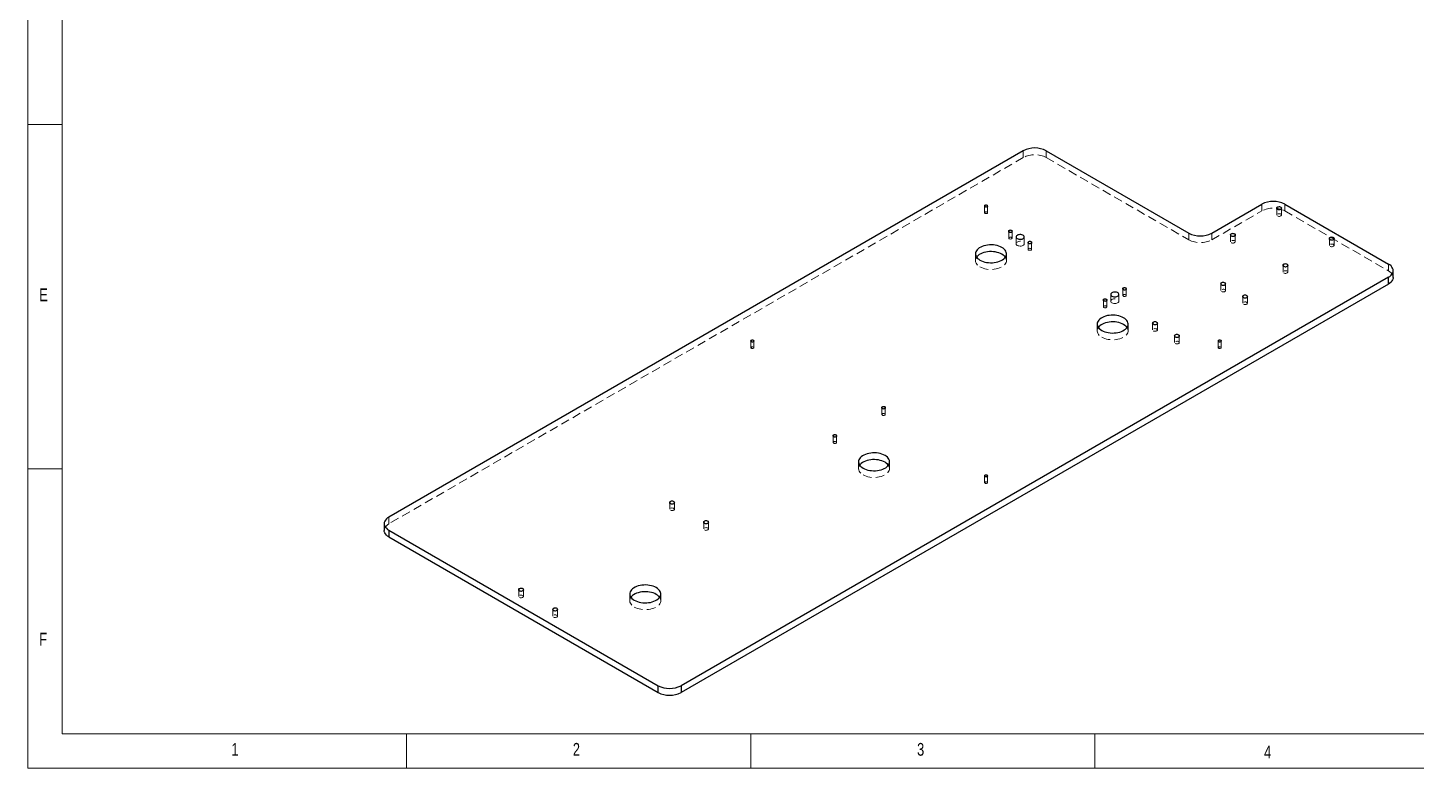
# Model space of a CAD drawing. Header units: millimetres. Extents: x 30 to 2490, y 30 to 1752.
# Drawn here: x 30 to 1240, y 30 to 675 of the extents above; entities that cross this region are included whole.
import ezdxf

# ---------------------------------------------------------------- set-up
doc = ezdxf.new("R2010")
doc.units = ezdxf.units.MM
doc.header["$LTSCALE"] = 6
doc.linetypes.add('HIDDEN', pattern=[1.905, 1.27, -0.635])
doc.styles.add('SLDTEXTSTYLE0', font='TXT', dxfattribs={"width": 0.75})

msp = doc.modelspace()

# ---------------------------------------------------------------- linework, layer by layer
at = {"color": 7, "linetype": 'Continuous', "lineweight": 18}
for p, q in [((30, 1752), (30, 30)), ((60, 1722), (60, 60)), ((30, 591), (60, 591)), ((60, 291), (30, 291)), ((60, 60), (2460, 60)), ((360, 30), (360, 60)), ((660, 60), (660, 30)), ((960, 30), (960, 60)), ((30, 30), (2490, 30))]:
    msp.add_line(p, q, dxfattribs=at)
at = {"color": 7, "linetype": 'Continuous', "lineweight": 25}
for p, q in [((897.541, 567.992), (344.7, 248.843)), ((917.456, 567.992), (1041.791, 496.215)), ((1061.706, 496.215), (1105.431, 521.457)), ((1125.346, 521.457), (1215.739, 469.273)), ((1219.864, 457.646), (1219.864, 463.525)), ((1215.739, 457.777), (599.258, 101.89)), ((1215.739, 451.898), (599.258, 96.011)), ((1215.739, 451.898), (1215.739, 457.777)), ((340.575, 243.095), (340.575, 237.216)), ((344.7, 237.347), (579.343, 101.89)), ((344.7, 237.347), (344.7, 231.468)), ((344.7, 231.468), (579.343, 96.011)), ((579.343, 96.011), (579.343, 101.89)), ((599.258, 101.89), (599.258, 96.011))]:
    msp.add_line(p, q, dxfattribs=at)
at = {"color": 7, "linetype": 'HIDDEN', "lineweight": 18}
for p, q in [((897.541, 562.113), (344.7, 242.964)), ((897.541, 567.992), (897.541, 562.113)), ((917.456, 562.113), (917.456, 567.992)), ((917.456, 562.113), (1041.791, 490.336)), ((1105.431, 521.457), (1105.431, 515.578)), ((1125.346, 515.578), (1125.346, 521.457)), ((863.812, 519.857), (863.812, 513.978)), ((866.332, 513.978), (866.332, 519.857)), ((1061.706, 490.336), (1105.431, 515.578)), ((1118.403, 517.877), (1118.403, 511.998)), ((1122.483, 511.998), (1122.483, 517.877)), ((1125.346, 515.578), (1215.739, 463.394)), ((884.786, 497.814), (884.786, 491.935)), ((887.786, 491.935), (887.786, 497.814)), ((1041.791, 496.215), (1041.791, 490.336)), ((1061.706, 490.336), (1061.706, 496.215)), ((891.171, 492.916), (891.171, 487.037)), ((898.371, 487.037), (898.371, 492.916)), ((901.756, 488.017), (901.756, 482.138)), ((904.756, 482.138), (904.756, 488.017)), ((1078.098, 494.609), (1078.098, 488.73)), ((1082.178, 488.73), (1082.178, 494.609)), ((1164.224, 491.425), (1164.224, 485.546)), ((1168.304, 485.546), (1168.304, 491.425)), ((855.815, 478.22), (855.815, 472.341)), ((882.815, 472.341), (882.815, 478.22)), ((1123.919, 468.158), (1123.919, 462.279)), ((1127.999, 462.279), (1127.999, 468.158)), ((1215.739, 469.273), (1215.739, 463.394)), ((984.275, 447.728), (984.275, 441.849)), ((987.275, 441.849), (987.275, 447.728)), ((1069.649, 452.014), (1069.649, 446.135)), ((1073.729, 446.135), (1073.729, 452.014)), ((967.305, 437.931), (967.305, 432.052)), ((970.305, 432.052), (970.305, 437.931)), ((973.69, 442.829), (973.69, 436.95)), ((980.89, 436.95), (980.89, 442.829)), ((1088.741, 440.992), (1088.741, 435.113)), ((1092.821, 435.113), (1092.821, 440.992)), ((961.881, 416.99), (961.881, 411.111)), ((988.881, 411.111), (988.881, 416.99)), ((1010.252, 417.725), (1010.252, 411.846)), ((1014.332, 411.846), (1014.332, 417.725)), ((660.166, 402.295), (660.166, 396.415)), ((662.686, 396.415), (662.686, 402.295)), ((1029.344, 406.703), (1029.344, 400.824)), ((1033.424, 400.824), (1033.424, 406.703)), ((1067.459, 402.295), (1067.459, 396.415)), ((1069.979, 396.415), (1069.979, 402.295)), ((774.265, 344.125), (774.265, 338.246)), ((777.265, 338.246), (777.265, 344.125)), ((731.838, 319.633), (731.838, 313.754)), ((734.838, 313.754), (734.838, 319.633)), ((753.992, 296.978), (753.992, 291.099)), ((780.992, 291.099), (780.992, 296.978)), ((863.812, 284.732), (863.812, 278.853)), ((866.332, 278.853), (866.332, 284.732)), ((589.382, 261.464), (589.382, 255.585)), ((593.462, 255.585), (593.462, 261.464)), ((344.7, 242.964), (344.7, 248.843)), ((619.08, 244.32), (619.08, 238.44)), ((623.16, 238.44), (623.16, 244.32)), ((457.86, 185.538), (457.86, 179.659)), ((461.94, 179.659), (461.94, 185.538)), ((554.587, 181.864), (554.587, 175.985)), ((581.587, 175.985), (581.587, 181.864)), ((487.559, 168.394), (487.559, 162.514)), ((491.639, 162.514), (491.639, 168.394))]:
    msp.add_line(p, q, dxfattribs=at)
at = {"color": 7, "linetype": 'Continuous', "lineweight": 18, "flags": 128}
for points in [[(864.012, 519.245), (863.686, 519.526), (863.572, 519.857), (863.686, 520.189), (864.012, 520.47), (864.498, 520.657), (865.072, 520.723), (865.646, 520.657), (866.133, 520.47), (866.458, 520.189), (866.572, 519.857), (866.458, 519.526), (866.133, 519.245), (865.646, 519.057), (865.072, 518.991), (864.498, 519.057), (864.012, 519.245)], [(1118.789, 516.922), (1118.281, 517.36), (1118.103, 517.877), (1118.281, 518.394), (1118.789, 518.832), (1119.548, 519.125), (1120.443, 519.228), (1121.339, 519.125), (1122.098, 518.832), (1122.605, 518.394), (1122.783, 517.877), (1122.605, 517.36), (1122.098, 516.922), (1121.339, 516.629), (1120.443, 516.526), (1119.548, 516.629), (1118.789, 516.922)], [(885.013, 497.079), (884.623, 497.417), (884.486, 497.814), (884.623, 498.212), (885.013, 498.549), (885.597, 498.774), (886.286, 498.853), (886.974, 498.774), (887.558, 498.549), (887.948, 498.212), (888.086, 497.814), (887.948, 497.417), (887.558, 497.079), (886.974, 496.854), (886.286, 496.775), (885.597, 496.854), (885.013, 497.079)], [(901.983, 487.283), (901.593, 487.62), (901.456, 488.017), (901.593, 488.415), (901.983, 488.752), (902.567, 488.977), (903.256, 489.056), (903.945, 488.977), (904.529, 488.752), (904.919, 488.415), (905.056, 488.017), (904.919, 487.62), (904.529, 487.283), (903.945, 487.057), (903.256, 486.978), (902.567, 487.057), (901.983, 487.283)], [(1078.484, 493.654), (1077.976, 494.093), (1077.798, 494.609), (1077.976, 495.126), (1078.484, 495.565), (1079.243, 495.857), (1080.138, 495.96), (1081.034, 495.857), (1081.793, 495.565), (1082.3, 495.126), (1082.478, 494.609), (1082.3, 494.093), (1081.793, 493.654), (1081.034, 493.361), (1080.138, 493.259), (1079.243, 493.361), (1078.484, 493.654)], [(1164.609, 490.47), (1164.102, 490.909), (1163.924, 491.425), (1164.102, 491.942), (1164.609, 492.381), (1165.368, 492.674), (1166.264, 492.776), (1167.159, 492.674), (1167.918, 492.381), (1168.426, 491.942), (1168.604, 491.425), (1168.426, 490.909), (1167.918, 490.47), (1167.159, 490.177), (1166.264, 490.075), (1165.368, 490.177), (1164.609, 490.47)], [(1124.304, 467.203), (1123.797, 467.641), (1123.619, 468.158), (1123.797, 468.675), (1124.304, 469.113), (1125.063, 469.406), (1125.959, 469.509), (1126.854, 469.406), (1127.613, 469.113), (1128.121, 468.675), (1128.299, 468.158), (1128.121, 467.641), (1127.613, 467.203), (1126.854, 466.91), (1125.959, 466.807), (1125.063, 466.91), (1124.304, 467.203)], [(984.503, 446.993), (984.112, 447.33), (983.975, 447.728), (984.112, 448.125), (984.503, 448.462), (985.087, 448.688), (985.775, 448.767), (986.464, 448.688), (987.048, 448.462), (987.438, 448.125), (987.575, 447.728), (987.438, 447.33), (987.048, 446.993), (986.464, 446.768), (985.775, 446.689), (985.087, 446.768), (984.503, 446.993)], [(1070.034, 451.059), (1069.527, 451.497), (1069.349, 452.014), (1069.527, 452.531), (1070.034, 452.969), (1070.793, 453.262), (1071.689, 453.365), (1072.584, 453.262), (1073.344, 452.969), (1073.851, 452.531), (1074.029, 452.014), (1073.851, 451.497), (1073.344, 451.059), (1072.584, 450.766), (1071.689, 450.663), (1070.793, 450.766), (1070.034, 451.059)], [(967.532, 437.196), (967.142, 437.533), (967.005, 437.931), (967.142, 438.328), (967.532, 438.665), (968.116, 438.891), (968.805, 438.97), (969.494, 438.891), (970.078, 438.665), (970.468, 438.328), (970.605, 437.931), (970.468, 437.533), (970.078, 437.196), (969.494, 436.971), (968.805, 436.892), (968.116, 436.971), (967.532, 437.196)], [(1089.126, 440.037), (1088.619, 440.475), (1088.441, 440.992), (1088.619, 441.509), (1089.126, 441.947), (1089.885, 442.24), (1090.781, 442.343), (1091.676, 442.24), (1092.435, 441.947), (1092.943, 441.509), (1093.121, 440.992), (1092.943, 440.475), (1092.435, 440.037), (1091.676, 439.744), (1090.781, 439.641), (1089.885, 439.744), (1089.126, 440.037)], [(1010.637, 416.769), (1010.13, 417.208), (1009.952, 417.725), (1010.13, 418.242), (1010.637, 418.68), (1011.396, 418.973), (1012.292, 419.075), (1013.187, 418.973), (1013.947, 418.68), (1014.454, 418.242), (1014.632, 417.725), (1014.454, 417.208), (1013.947, 416.769), (1013.187, 416.477), (1012.292, 416.374), (1011.396, 416.477), (1010.637, 416.769)], [(660.365, 401.682), (660.04, 401.963), (659.926, 402.295), (660.04, 402.626), (660.365, 402.907), (660.852, 403.095), (661.426, 403.16), (662, 403.095), (662.486, 402.907), (662.811, 402.626), (662.926, 402.295), (662.811, 401.963), (662.486, 401.682), (662, 401.494), (661.426, 401.429), (660.852, 401.494), (660.365, 401.682)], [(1029.729, 405.748), (1029.222, 406.186), (1029.044, 406.703), (1029.222, 407.22), (1029.729, 407.658), (1030.488, 407.951), (1031.384, 408.054), (1032.279, 407.951), (1033.038, 407.658), (1033.546, 407.22), (1033.724, 406.703), (1033.546, 406.186), (1033.038, 405.748), (1032.279, 405.455), (1031.384, 405.352), (1030.488, 405.455), (1029.729, 405.748)], [(1067.658, 401.682), (1067.333, 401.963), (1067.219, 402.295), (1067.333, 402.626), (1067.658, 402.907), (1068.145, 403.095), (1068.719, 403.16), (1069.293, 403.095), (1069.78, 402.907), (1070.105, 402.626), (1070.219, 402.295), (1070.105, 401.963), (1069.78, 401.682), (1069.293, 401.494), (1068.719, 401.429), (1068.145, 401.494), (1067.658, 401.682)], [(774.492, 343.391), (774.102, 343.728), (773.965, 344.125), (774.102, 344.523), (774.492, 344.86), (775.076, 345.085), (775.765, 345.165), (776.454, 345.085), (777.038, 344.86), (777.428, 344.523), (777.565, 344.125), (777.428, 343.728), (777.038, 343.391), (776.454, 343.165), (775.765, 343.086), (775.076, 343.165), (774.492, 343.391)], [(732.066, 318.898), (731.675, 319.236), (731.538, 319.633), (731.675, 320.031), (732.066, 320.368), (732.649, 320.593), (733.338, 320.672), (734.027, 320.593), (734.611, 320.368), (735.001, 320.031), (735.138, 319.633), (735.001, 319.236), (734.611, 318.898), (734.027, 318.673), (733.338, 318.594), (732.649, 318.673), (732.066, 318.898)], [(864.012, 284.119), (863.686, 284.4), (863.572, 284.732), (863.686, 285.063), (864.012, 285.344), (864.498, 285.532), (865.072, 285.598), (865.646, 285.532), (866.133, 285.344), (866.458, 285.063), (866.572, 284.732), (866.458, 284.4), (866.133, 284.119), (865.646, 283.932), (865.072, 283.866), (864.498, 283.932), (864.012, 284.119)], [(589.767, 260.509), (589.26, 260.947), (589.082, 261.464), (589.26, 261.981), (589.767, 262.419), (590.526, 262.712), (591.422, 262.815), (592.317, 262.712), (593.077, 262.419), (593.584, 261.981), (593.762, 261.464), (593.584, 260.947), (593.077, 260.509), (592.317, 260.216), (591.422, 260.113), (590.526, 260.216), (589.767, 260.509)], [(619.466, 243.364), (618.959, 243.803), (618.78, 244.32), (618.959, 244.836), (619.466, 245.275), (620.225, 245.568), (621.12, 245.67), (622.016, 245.568), (622.775, 245.275), (623.282, 244.836), (623.46, 244.32), (623.282, 243.803), (622.775, 243.364), (622.016, 243.072), (621.12, 242.969), (620.225, 243.072), (619.466, 243.364)], [(458.245, 184.583), (457.738, 185.021), (457.56, 185.538), (457.738, 186.055), (458.245, 186.493), (459.005, 186.786), (459.9, 186.889), (460.796, 186.786), (461.555, 186.493), (462.062, 186.055), (462.24, 185.538), (462.062, 185.021), (461.555, 184.583), (460.796, 184.29), (459.9, 184.187), (459.005, 184.29), (458.245, 184.583)], [(487.944, 167.438), (487.437, 167.877), (487.259, 168.394), (487.437, 168.911), (487.944, 169.349), (488.703, 169.642), (489.599, 169.744), (490.494, 169.642), (491.253, 169.349), (491.76, 168.911), (491.939, 168.394), (491.76, 167.877), (491.253, 167.438), (490.494, 167.146), (489.599, 167.043), (488.703, 167.146), (487.944, 167.438)]]:
    msp.add_lwpolyline(points, dxfattribs=at)
at = {"color": 7, "linetype": 'Continuous', "lineweight": 25, "flags": 128}
for points in [[(864.181, 519.343), (864.59, 519.185), (865.072, 519.13), (865.554, 519.185), (865.963, 519.343), (866.236, 519.579), (866.332, 519.857), (866.236, 520.136), (865.963, 520.372), (865.554, 520.529), (865.072, 520.585), (864.59, 520.529), (864.181, 520.372), (863.908, 520.136), (863.812, 519.857), (863.908, 519.579), (864.181, 519.343)], [(1119.001, 517.044), (1119.547, 516.819), (1120.191, 516.708), (1120.862, 516.725), (1121.487, 516.865), (1122, 517.116), (1122.344, 517.449), (1122.482, 517.828), (1122.398, 518.213), (1122.104, 518.561), (1121.629, 518.836), (1121.025, 519.006), (1120.359, 519.054), (1119.702, 518.974), (1119.125, 518.776), (1118.691, 518.48), (1118.447, 518.119), (1118.419, 517.731), (1118.611, 517.36), (1119.001, 517.044)], [(885.225, 497.202), (885.711, 497.014), (886.286, 496.948), (886.86, 497.014), (887.346, 497.202), (887.671, 497.483), (887.786, 497.814), (887.671, 498.146), (887.346, 498.427), (886.86, 498.614), (886.286, 498.68), (885.711, 498.614), (885.225, 498.427), (884.9, 498.146), (884.786, 497.814), (884.9, 497.483), (885.225, 497.202)], [(859.769, 472.71), (861.041, 472.062), (862.443, 471.512), (863.953, 471.068), (865.549, 470.737), (867.203, 470.523), (868.891, 470.431), (870.585, 470.462), (872.26, 470.615), (873.888, 470.888), (875.444, 471.277), (876.903, 471.775), (878.243, 472.375), (879.441, 473.067), (880.481, 473.84), (881.344, 474.682), (882.017, 475.581), (882.49, 476.52), (882.755, 477.487), (882.808, 478.465), (882.649, 479.44), (882.279, 480.395), (881.705, 481.316), (880.935, 482.188), (879.982, 482.997), (878.861, 483.731), (877.589, 484.378), (876.187, 484.929), (874.676, 485.373), (873.081, 485.704), (871.427, 485.918), (869.739, 486.01), (868.044, 485.979), (866.37, 485.826), (864.742, 485.553), (863.186, 485.164), (861.727, 484.666), (860.387, 484.066), (859.188, 483.374), (858.149, 482.601), (857.286, 481.759), (856.613, 480.86), (856.14, 479.921), (855.875, 478.954), (855.822, 477.976), (855.981, 477.001), (856.351, 476.046), (856.925, 475.125), (857.695, 474.253), (858.648, 473.444), (859.769, 472.71)], [(892.225, 491.446), (892.938, 491.127), (893.766, 490.92), (894.658, 490.839), (895.556, 490.888), (896.405, 491.064), (897.152, 491.357), (897.748, 491.748), (898.158, 492.212), (898.355, 492.72), (898.326, 493.241), (898.075, 493.741), (897.615, 494.19), (896.977, 494.558), (896.201, 494.823), (895.334, 494.968), (894.432, 494.985), (893.551, 494.871), (892.747, 494.635), (892.07, 494.29), (891.563, 493.859), (891.257, 493.369), (891.173, 492.851), (891.314, 492.336), (891.672, 491.858), (892.225, 491.446)], [(902.195, 487.405), (902.682, 487.217), (903.256, 487.151), (903.83, 487.217), (904.317, 487.405), (904.642, 487.686), (904.756, 488.017), (904.642, 488.349), (904.317, 488.63), (903.83, 488.817), (903.256, 488.883), (902.682, 488.817), (902.195, 488.63), (901.87, 488.349), (901.756, 488.017), (901.87, 487.686), (902.195, 487.405)], [(1078.696, 493.777), (1079.242, 493.551), (1079.886, 493.441), (1080.557, 493.457), (1081.182, 493.598), (1081.695, 493.848), (1082.039, 494.181), (1082.176, 494.561), (1082.093, 494.946), (1081.798, 495.294), (1081.324, 495.568), (1080.72, 495.738), (1080.054, 495.786), (1079.397, 495.707), (1078.82, 495.508), (1078.386, 495.212), (1078.142, 494.851), (1078.114, 494.464), (1078.305, 494.092), (1078.696, 493.777)], [(1164.821, 490.593), (1165.368, 490.367), (1166.011, 490.257), (1166.682, 490.273), (1167.308, 490.414), (1167.82, 490.664), (1168.164, 490.997), (1168.302, 491.377), (1168.219, 491.762), (1167.924, 492.11), (1167.449, 492.384), (1166.846, 492.554), (1166.179, 492.602), (1165.522, 492.523), (1164.945, 492.324), (1164.511, 492.028), (1164.267, 491.667), (1164.239, 491.28), (1164.431, 490.908), (1164.821, 490.593)], [(881.818, 475.281), (881.705, 475.436), (880.935, 476.309), (879.982, 477.118), (878.861, 477.852), (877.589, 478.499), (876.187, 479.049), (874.676, 479.494), (873.081, 479.825), (871.427, 480.039), (869.739, 480.131), (868.044, 480.1), (866.37, 479.947), (864.742, 479.674), (863.186, 479.285), (861.727, 478.787), (860.387, 478.187), (859.188, 477.495), (858.149, 476.722), (857.286, 475.879), (856.812, 475.281)], [(1124.516, 467.325), (1125.063, 467.1), (1125.706, 466.989), (1126.377, 467.005), (1127.003, 467.146), (1127.515, 467.397), (1127.859, 467.73), (1127.997, 468.109), (1127.914, 468.494), (1127.619, 468.842), (1127.144, 469.116), (1126.541, 469.287), (1125.874, 469.335), (1125.217, 469.255), (1124.64, 469.057), (1124.206, 468.761), (1123.962, 468.4), (1123.934, 468.012), (1124.126, 467.641), (1124.516, 467.325)], [(1215.739, 457.777), (1216.954, 458.576), (1217.977, 459.46), (1218.792, 460.414), (1219.384, 461.421), (1219.743, 462.464), (1219.864, 463.525), (1219.743, 464.586), (1219.384, 465.629), (1218.792, 466.636), (1217.977, 467.59), (1216.954, 468.474), (1215.739, 469.273)], [(984.715, 447.115), (985.201, 446.928), (985.775, 446.862), (986.349, 446.928), (986.836, 447.115), (987.161, 447.396), (987.275, 447.728), (987.161, 448.059), (986.836, 448.34), (986.349, 448.528), (985.775, 448.594), (985.201, 448.528), (984.715, 448.34), (984.39, 448.059), (984.275, 447.728), (984.39, 447.396), (984.715, 447.115)], [(1070.246, 451.181), (1070.793, 450.956), (1071.437, 450.845), (1072.108, 450.861), (1072.733, 451.002), (1073.246, 451.253), (1073.589, 451.586), (1073.727, 451.965), (1073.644, 452.35), (1073.349, 452.698), (1072.874, 452.972), (1072.271, 453.142), (1071.605, 453.19), (1070.947, 453.111), (1070.37, 452.912), (1069.936, 452.617), (1069.692, 452.255), (1069.665, 451.868), (1069.856, 451.497), (1070.246, 451.181)], [(1219.864, 457.646), (1219.743, 456.585), (1219.384, 455.542), (1218.792, 454.535), (1217.977, 453.581), (1216.954, 452.697), (1215.739, 451.898)], [(967.744, 437.318), (968.231, 437.131), (968.805, 437.065), (969.379, 437.131), (969.866, 437.318), (970.191, 437.599), (970.305, 437.931), (970.191, 438.262), (969.866, 438.543), (969.379, 438.731), (968.805, 438.797), (968.231, 438.731), (967.744, 438.543), (967.419, 438.262), (967.305, 437.931), (967.419, 437.599), (967.744, 437.318)], [(974.745, 441.36), (975.458, 441.04), (976.286, 440.833), (977.177, 440.752), (978.075, 440.801), (978.925, 440.977), (979.671, 441.27), (980.268, 441.661), (980.677, 442.125), (980.874, 442.634), (980.846, 443.154), (980.594, 443.655), (980.135, 444.103), (979.497, 444.471), (978.72, 444.736), (977.853, 444.882), (976.951, 444.898), (976.071, 444.785), (975.267, 444.548), (974.59, 444.204), (974.083, 443.773), (973.777, 443.283), (973.692, 442.764), (973.833, 442.249), (974.191, 441.771), (974.745, 441.36)], [(1089.338, 440.16), (1089.885, 439.934), (1090.528, 439.824), (1091.199, 439.84), (1091.825, 439.981), (1092.337, 440.231), (1092.681, 440.564), (1092.819, 440.944), (1092.736, 441.328), (1092.441, 441.677), (1091.966, 441.951), (1091.363, 442.121), (1090.696, 442.169), (1090.039, 442.089), (1089.462, 441.891), (1089.028, 441.595), (1088.784, 441.234), (1088.756, 440.847), (1088.948, 440.475), (1089.338, 440.16)], [(965.835, 411.479), (967.107, 410.832), (968.509, 410.282), (970.019, 409.837), (971.615, 409.506), (973.269, 409.292), (974.957, 409.2), (976.651, 409.231), (978.326, 409.384), (979.954, 409.657), (981.51, 410.046), (982.969, 410.544), (984.309, 411.144), (985.507, 411.836), (986.547, 412.609), (987.41, 413.452), (988.083, 414.35), (988.556, 415.29), (988.821, 416.256), (988.874, 417.235), (988.715, 418.209), (988.345, 419.164), (987.771, 420.085), (987.001, 420.957), (986.048, 421.766), (984.927, 422.501), (983.655, 423.148), (982.253, 423.698), (980.742, 424.142), (979.147, 424.474), (977.493, 424.687), (975.805, 424.779), (974.11, 424.749), (972.436, 424.596), (970.808, 424.322), (969.252, 423.934), (967.793, 423.436), (966.453, 422.836), (965.254, 422.144), (964.215, 421.37), (963.352, 420.528), (962.679, 419.63), (962.206, 418.69), (961.941, 417.723), (961.888, 416.745), (962.047, 415.771), (962.417, 414.816), (962.991, 413.895), (963.761, 413.023), (964.714, 412.213), (965.835, 411.479)], [(987.884, 414.05), (987.771, 414.206), (987.001, 415.078), (986.048, 415.887), (984.927, 416.622), (983.655, 417.269), (982.253, 417.819), (980.742, 418.263), (979.147, 418.595), (977.493, 418.808), (975.805, 418.9), (974.11, 418.87), (972.436, 418.716), (970.808, 418.443), (969.252, 418.055), (967.793, 417.557), (966.453, 416.957), (965.254, 416.265), (964.215, 415.491), (963.352, 414.649), (962.878, 414.05)], [(1010.849, 416.892), (1011.396, 416.667), (1012.04, 416.556), (1012.711, 416.572), (1013.336, 416.713), (1013.849, 416.963), (1014.192, 417.297), (1014.33, 417.676), (1014.247, 418.061), (1013.952, 418.409), (1013.477, 418.683), (1012.874, 418.853), (1012.208, 418.901), (1011.55, 418.822), (1010.973, 418.623), (1010.539, 418.327), (1010.295, 417.966), (1010.268, 417.579), (1010.459, 417.207), (1010.849, 416.892)], [(660.535, 401.78), (660.943, 401.622), (661.426, 401.567), (661.908, 401.622), (662.316, 401.78), (662.59, 402.016), (662.686, 402.295), (662.59, 402.573), (662.316, 402.809), (661.908, 402.967), (661.426, 403.022), (660.943, 402.967), (660.535, 402.809), (660.261, 402.573), (660.166, 402.295), (660.261, 402.016), (660.535, 401.78)], [(1029.941, 405.87), (1030.488, 405.645), (1031.131, 405.534), (1031.802, 405.551), (1032.428, 405.691), (1032.941, 405.942), (1033.284, 406.275), (1033.422, 406.654), (1033.339, 407.039), (1033.044, 407.387), (1032.569, 407.662), (1031.966, 407.832), (1031.3, 407.88), (1030.642, 407.8), (1030.065, 407.602), (1029.631, 407.306), (1029.387, 406.945), (1029.359, 406.557), (1029.551, 406.186), (1029.941, 405.87)], [(1067.828, 401.78), (1068.237, 401.622), (1068.719, 401.567), (1069.201, 401.622), (1069.61, 401.78), (1069.883, 402.016), (1069.979, 402.295), (1069.883, 402.573), (1069.61, 402.809), (1069.201, 402.967), (1068.719, 403.022), (1068.237, 402.967), (1067.828, 402.809), (1067.555, 402.573), (1067.459, 402.295), (1067.555, 402.016), (1067.828, 401.78)], [(774.704, 343.513), (775.191, 343.325), (775.765, 343.259), (776.339, 343.325), (776.825, 343.513), (777.151, 343.794), (777.265, 344.125), (777.151, 344.457), (776.825, 344.738), (776.339, 344.925), (775.765, 344.991), (775.191, 344.925), (774.704, 344.738), (774.379, 344.457), (774.265, 344.125), (774.379, 343.794), (774.704, 343.513)], [(732.278, 319.021), (732.764, 318.833), (733.338, 318.767), (733.912, 318.833), (734.399, 319.021), (734.724, 319.302), (734.838, 319.633), (734.724, 319.965), (734.399, 320.245), (733.912, 320.433), (733.338, 320.499), (732.764, 320.433), (732.278, 320.245), (731.952, 319.965), (731.838, 319.633), (731.952, 319.302), (732.278, 319.021)], [(757.946, 291.467), (759.217, 290.82), (760.62, 290.27), (762.13, 289.825), (763.725, 289.494), (765.38, 289.28), (767.068, 289.188), (768.762, 289.219), (770.436, 289.372), (772.065, 289.645), (773.62, 290.034), (775.08, 290.532), (776.419, 291.132), (777.618, 291.824), (778.657, 292.597), (779.52, 293.44), (780.193, 294.338), (780.666, 295.278), (780.932, 296.244), (780.985, 297.223), (780.825, 298.197), (780.456, 299.152), (779.881, 300.073), (779.112, 300.945), (778.159, 301.754), (777.038, 302.489), (775.766, 303.136), (774.364, 303.686), (772.853, 304.13), (771.258, 304.462), (769.603, 304.675), (767.916, 304.767), (766.221, 304.737), (764.547, 304.584), (762.919, 304.311), (761.363, 303.922), (759.903, 303.424), (758.564, 302.824), (757.365, 302.132), (756.326, 301.358), (755.463, 300.516), (754.79, 299.618), (754.317, 298.678), (754.051, 297.711), (753.998, 296.733), (754.158, 295.759), (754.528, 294.804), (755.102, 293.883), (755.872, 293.011), (756.824, 292.201), (757.946, 291.467)], [(779.994, 294.038), (779.881, 294.194), (779.112, 295.066), (778.159, 295.875), (777.038, 296.61), (775.766, 297.257), (774.364, 297.807), (772.853, 298.251), (771.258, 298.583), (769.603, 298.796), (767.916, 298.888), (766.221, 298.858), (764.547, 298.704), (762.919, 298.431), (761.363, 298.043), (759.903, 297.545), (758.564, 296.945), (757.365, 296.253), (756.326, 295.479), (755.463, 294.637), (754.989, 294.038)], [(864.181, 284.217), (864.59, 284.06), (865.072, 284.004), (865.554, 284.06), (865.963, 284.217), (866.236, 284.453), (866.332, 284.732), (866.236, 285.01), (865.963, 285.246), (865.554, 285.404), (865.072, 285.459), (864.59, 285.404), (864.181, 285.246), (863.908, 285.01), (863.812, 284.732), (863.908, 284.453), (864.181, 284.217)], [(589.979, 260.631), (590.526, 260.406), (591.17, 260.295), (591.841, 260.312), (592.466, 260.452), (592.979, 260.703), (593.322, 261.036), (593.46, 261.415), (593.377, 261.8), (593.082, 262.148), (592.607, 262.423), (592.004, 262.593), (591.338, 262.641), (590.68, 262.561), (590.104, 262.363), (589.67, 262.067), (589.425, 261.706), (589.398, 261.318), (589.589, 260.947), (589.979, 260.631)], [(344.7, 248.843), (343.485, 248.044), (342.462, 247.16), (341.647, 246.206), (341.055, 245.199), (340.696, 244.156), (340.575, 243.095), (340.696, 242.034), (341.055, 240.991), (341.647, 239.984), (342.462, 239.03), (343.485, 238.146), (344.7, 237.347)], [(619.678, 243.487), (620.224, 243.262), (620.868, 243.151), (621.539, 243.167), (622.165, 243.308), (622.677, 243.558), (623.021, 243.891), (623.159, 244.271), (623.076, 244.656), (622.781, 245.004), (622.306, 245.278), (621.703, 245.448), (621.036, 245.496), (620.379, 245.417), (619.802, 245.218), (619.368, 244.922), (619.124, 244.561), (619.096, 244.174), (619.288, 243.802), (619.678, 243.487)], [(344.7, 231.468), (343.485, 232.267), (342.462, 233.151), (341.647, 234.105), (341.055, 235.112), (340.696, 236.155), (340.575, 237.216)], [(458.458, 184.705), (459.004, 184.48), (459.648, 184.37), (460.319, 184.386), (460.944, 184.526), (461.457, 184.777), (461.801, 185.11), (461.938, 185.489), (461.855, 185.874), (461.56, 186.222), (461.086, 186.497), (460.482, 186.667), (459.816, 186.715), (459.159, 186.635), (458.582, 186.437), (458.148, 186.141), (457.904, 185.78), (457.876, 185.392), (458.067, 185.021), (458.458, 184.705)], [(558.542, 176.354), (559.813, 175.706), (561.215, 175.156), (562.726, 174.712), (564.321, 174.38), (565.976, 174.167), (567.663, 174.075), (569.358, 174.106), (571.032, 174.259), (572.66, 174.532), (574.216, 174.92), (575.676, 175.419), (577.015, 176.018), (578.214, 176.71), (579.253, 177.484), (580.116, 178.326), (580.789, 179.224), (581.262, 180.164), (581.528, 181.131), (581.581, 182.109), (581.421, 183.083), (581.051, 184.039), (580.477, 184.959), (579.707, 185.831), (578.755, 186.641), (577.633, 187.375), (576.362, 188.022), (574.96, 188.572), (573.449, 189.017), (571.854, 189.348), (570.199, 189.562), (568.511, 189.654), (566.817, 189.623), (565.143, 189.47), (563.514, 189.197), (561.959, 188.808), (560.499, 188.31), (559.16, 187.71), (557.961, 187.018), (556.922, 186.245), (556.059, 185.402), (555.386, 184.504), (554.913, 183.564), (554.647, 182.598), (554.594, 181.62), (554.754, 180.645), (555.123, 179.69), (555.698, 178.769), (556.467, 177.897), (557.42, 177.088), (558.542, 176.354)], [(580.59, 178.925), (580.477, 179.08), (579.707, 179.952), (578.755, 180.762), (577.633, 181.496), (576.362, 182.143), (574.96, 182.693), (573.449, 183.138), (571.854, 183.469), (570.199, 183.683), (568.511, 183.775), (566.817, 183.744), (565.143, 183.591), (563.514, 183.318), (561.959, 182.929), (560.499, 182.431), (559.16, 181.831), (557.961, 181.139), (556.922, 180.366), (556.059, 179.523), (555.585, 178.925)], [(488.156, 167.561), (488.703, 167.336), (489.346, 167.225), (490.017, 167.241), (490.643, 167.382), (491.155, 167.632), (491.499, 167.965), (491.637, 168.345), (491.554, 168.73), (491.259, 169.078), (490.784, 169.352), (490.181, 169.522), (489.514, 169.57), (488.857, 169.491), (488.28, 169.292), (487.846, 168.996), (487.602, 168.635), (487.574, 168.248), (487.766, 167.876), (488.156, 167.561)]]:
    msp.add_lwpolyline(points, dxfattribs=at)
at = {"color": 7, "linetype": 'HIDDEN', "lineweight": 18, "flags": 128}
for points in [[(864.181, 513.464), (864.59, 513.306), (865.072, 513.251), (865.554, 513.306), (865.963, 513.464), (866.236, 513.7), (866.332, 513.978), (866.236, 514.257), (865.963, 514.493), (865.554, 514.65), (865.072, 514.706), (864.59, 514.65), (864.181, 514.493), (863.908, 514.257), (863.812, 513.978), (863.908, 513.7), (864.181, 513.464)], [(1119.001, 511.165), (1119.547, 510.94), (1120.191, 510.829), (1120.862, 510.845), (1121.487, 510.986), (1122, 511.237), (1122.344, 511.57), (1122.482, 511.949), (1122.398, 512.334), (1122.104, 512.682), (1121.629, 512.956), (1121.025, 513.127), (1120.359, 513.175), (1119.702, 513.095), (1119.125, 512.897), (1118.691, 512.601), (1118.447, 512.24), (1118.419, 511.852), (1118.611, 511.481), (1119.001, 511.165)], [(885.225, 491.323), (885.711, 491.135), (886.286, 491.069), (886.86, 491.135), (887.346, 491.323), (887.671, 491.604), (887.786, 491.935), (887.671, 492.267), (887.346, 492.547), (886.86, 492.735), (886.286, 492.801), (885.711, 492.735), (885.225, 492.547), (884.9, 492.267), (884.786, 491.935), (884.9, 491.604), (885.225, 491.323)], [(892.225, 485.567), (892.938, 485.248), (893.766, 485.041), (894.658, 484.96), (895.556, 485.009), (896.405, 485.185), (897.152, 485.478), (897.748, 485.869), (898.158, 486.333), (898.355, 486.841), (898.326, 487.362), (898.075, 487.862), (897.615, 488.31), (896.977, 488.679), (896.201, 488.944), (895.334, 489.089), (894.432, 489.106), (893.551, 488.992), (892.747, 488.756), (892.07, 488.411), (891.563, 487.98), (891.257, 487.49), (891.173, 486.971), (891.314, 486.457), (891.672, 485.979), (892.225, 485.567)], [(1078.696, 487.898), (1079.242, 487.672), (1079.886, 487.562), (1080.557, 487.578), (1081.182, 487.719), (1081.695, 487.969), (1082.039, 488.302), (1082.176, 488.682), (1082.093, 489.066), (1081.798, 489.415), (1081.324, 489.689), (1080.72, 489.859), (1080.054, 489.907), (1079.397, 489.827), (1078.82, 489.629), (1078.386, 489.333), (1078.142, 488.972), (1078.114, 488.585), (1078.305, 488.213), (1078.696, 487.898)], [(1164.821, 484.714), (1165.368, 484.488), (1166.011, 484.378), (1166.682, 484.394), (1167.308, 484.535), (1167.82, 484.785), (1168.164, 485.118), (1168.302, 485.498), (1168.219, 485.882), (1167.924, 486.231), (1167.449, 486.505), (1166.846, 486.675), (1166.179, 486.723), (1165.522, 486.643), (1164.945, 486.445), (1164.511, 486.149), (1164.267, 485.788), (1164.239, 485.401), (1164.431, 485.029), (1164.821, 484.714)], [(856.812, 475.281), (856.613, 474.981), (856.14, 474.041), (855.875, 473.075), (855.822, 472.097), (855.981, 471.122), (856.351, 470.167), (856.925, 469.246), (857.695, 468.374), (858.648, 467.565), (859.769, 466.831)], [(859.769, 466.831), (861.041, 466.183), (862.443, 465.633), (863.953, 465.189), (865.549, 464.857), (867.203, 464.644), (868.891, 464.552), (870.585, 464.583), (872.26, 464.736), (873.888, 465.009), (875.444, 465.397), (876.903, 465.896), (878.243, 466.495), (879.441, 467.188), (880.481, 467.961), (881.344, 468.803), (882.017, 469.701), (882.49, 470.641), (882.755, 471.608), (882.808, 472.586), (882.649, 473.561), (882.279, 474.516), (881.818, 475.281)], [(902.195, 481.526), (902.682, 481.338), (903.256, 481.272), (903.83, 481.338), (904.317, 481.526), (904.642, 481.807), (904.756, 482.138), (904.642, 482.47), (904.317, 482.751), (903.83, 482.938), (903.256, 483.004), (902.682, 482.938), (902.195, 482.751), (901.87, 482.47), (901.756, 482.138), (901.87, 481.807), (902.195, 481.526)], [(1124.516, 461.446), (1125.063, 461.221), (1125.706, 461.11), (1126.377, 461.126), (1127.003, 461.267), (1127.515, 461.518), (1127.859, 461.851), (1127.997, 462.23), (1127.914, 462.615), (1127.619, 462.963), (1127.144, 463.237), (1126.541, 463.407), (1125.874, 463.455), (1125.217, 463.376), (1124.64, 463.177), (1124.206, 462.882), (1123.962, 462.52), (1123.934, 462.133), (1124.126, 461.762), (1124.516, 461.446)], [(1215.739, 463.394), (1216.954, 462.595), (1217.977, 461.711), (1218.792, 460.757), (1219.384, 459.75), (1219.743, 458.707), (1219.864, 457.646)], [(974.745, 435.481), (975.458, 435.161), (976.286, 434.954), (977.177, 434.873), (978.075, 434.922), (978.925, 435.098), (979.671, 435.391), (980.268, 435.782), (980.677, 436.246), (980.874, 436.754), (980.846, 437.275), (980.594, 437.775), (980.135, 438.224), (979.497, 438.592), (978.72, 438.857), (977.853, 439.003), (976.951, 439.019), (976.071, 438.905), (975.267, 438.669), (974.59, 438.324), (974.083, 437.894), (973.777, 437.403), (973.692, 436.885), (973.833, 436.37), (974.191, 435.892), (974.745, 435.481)], [(984.715, 441.236), (985.201, 441.049), (985.775, 440.983), (986.349, 441.049), (986.836, 441.236), (987.161, 441.517), (987.275, 441.849), (987.161, 442.18), (986.836, 442.461), (986.349, 442.649), (985.775, 442.714), (985.201, 442.649), (984.715, 442.461), (984.39, 442.18), (984.275, 441.849), (984.39, 441.517), (984.715, 441.236)], [(1070.246, 445.302), (1070.793, 445.077), (1071.437, 444.966), (1072.108, 444.982), (1072.733, 445.123), (1073.246, 445.374), (1073.589, 445.707), (1073.727, 446.086), (1073.644, 446.471), (1073.349, 446.819), (1072.874, 447.093), (1072.271, 447.263), (1071.605, 447.311), (1070.947, 447.232), (1070.37, 447.033), (1069.936, 446.737), (1069.692, 446.376), (1069.665, 445.989), (1069.856, 445.617), (1070.246, 445.302)], [(1089.338, 434.28), (1089.885, 434.055), (1090.528, 433.945), (1091.199, 433.961), (1091.825, 434.101), (1092.337, 434.352), (1092.681, 434.685), (1092.819, 435.064), (1092.736, 435.449), (1092.441, 435.797), (1091.966, 436.072), (1091.363, 436.242), (1090.696, 436.29), (1090.039, 436.21), (1089.462, 436.012), (1089.028, 435.716), (1088.784, 435.355), (1088.756, 434.967), (1088.948, 434.596), (1089.338, 434.28)], [(967.744, 431.439), (968.231, 431.252), (968.805, 431.186), (969.379, 431.252), (969.866, 431.439), (970.191, 431.72), (970.305, 432.052), (970.191, 432.383), (969.866, 432.664), (969.379, 432.852), (968.805, 432.918), (968.231, 432.852), (967.744, 432.664), (967.419, 432.383), (967.305, 432.052), (967.419, 431.72), (967.744, 431.439)], [(962.878, 414.05), (962.679, 413.751), (962.206, 412.811), (961.941, 411.844), (961.888, 410.866), (962.047, 409.892), (962.417, 408.936), (962.991, 408.016), (963.761, 407.144), (964.714, 406.334), (965.835, 405.6)], [(965.835, 405.6), (967.107, 404.953), (968.509, 404.403), (970.019, 403.958), (971.615, 403.627), (973.269, 403.413), (974.957, 403.321), (976.651, 403.352), (978.326, 403.505), (979.954, 403.778), (981.51, 404.167), (982.969, 404.665), (984.309, 405.265), (985.507, 405.957), (986.547, 406.73), (987.41, 407.573), (988.083, 408.471), (988.556, 409.411), (988.821, 410.377), (988.874, 411.356), (988.715, 412.33), (988.345, 413.285), (987.884, 414.05)], [(1010.849, 411.013), (1011.396, 410.788), (1012.04, 410.677), (1012.711, 410.693), (1013.336, 410.834), (1013.849, 411.084), (1014.192, 411.417), (1014.33, 411.797), (1014.247, 412.182), (1013.952, 412.53), (1013.477, 412.804), (1012.874, 412.974), (1012.208, 413.022), (1011.55, 412.943), (1010.973, 412.744), (1010.539, 412.448), (1010.295, 412.087), (1010.268, 411.7), (1010.459, 411.328), (1010.849, 411.013)], [(1029.941, 399.991), (1030.488, 399.766), (1031.131, 399.655), (1031.802, 399.671), (1032.428, 399.812), (1032.941, 400.063), (1033.284, 400.396), (1033.422, 400.775), (1033.339, 401.16), (1033.044, 401.508), (1032.569, 401.782), (1031.966, 401.953), (1031.3, 402.001), (1030.642, 401.921), (1030.065, 401.723), (1029.631, 401.427), (1029.387, 401.066), (1029.359, 400.678), (1029.551, 400.307), (1029.941, 399.991)], [(660.535, 395.901), (660.943, 395.743), (661.426, 395.688), (661.908, 395.743), (662.316, 395.901), (662.59, 396.137), (662.686, 396.415), (662.59, 396.694), (662.316, 396.93), (661.908, 397.087), (661.426, 397.143), (660.943, 397.087), (660.535, 396.93), (660.261, 396.694), (660.166, 396.415), (660.261, 396.137), (660.535, 395.901)], [(1067.828, 395.901), (1068.237, 395.743), (1068.719, 395.688), (1069.201, 395.743), (1069.61, 395.901), (1069.883, 396.137), (1069.979, 396.415), (1069.883, 396.694), (1069.61, 396.93), (1069.201, 397.087), (1068.719, 397.143), (1068.237, 397.087), (1067.828, 396.93), (1067.555, 396.694), (1067.459, 396.415), (1067.555, 396.137), (1067.828, 395.901)], [(774.704, 337.634), (775.191, 337.446), (775.765, 337.38), (776.339, 337.446), (776.825, 337.634), (777.151, 337.915), (777.265, 338.246), (777.151, 338.578), (776.825, 338.859), (776.339, 339.046), (775.765, 339.112), (775.191, 339.046), (774.704, 338.859), (774.379, 338.578), (774.265, 338.246), (774.379, 337.915), (774.704, 337.634)], [(732.278, 313.142), (732.764, 312.954), (733.338, 312.888), (733.912, 312.954), (734.399, 313.142), (734.724, 313.423), (734.838, 313.754), (734.724, 314.085), (734.399, 314.366), (733.912, 314.554), (733.338, 314.62), (732.764, 314.554), (732.278, 314.366), (731.952, 314.085), (731.838, 313.754), (731.952, 313.423), (732.278, 313.142)], [(754.989, 294.038), (754.79, 293.739), (754.317, 292.799), (754.051, 291.832), (753.998, 290.854), (754.158, 289.88), (754.528, 288.924), (755.102, 288.004), (755.872, 287.132), (756.824, 286.322), (757.946, 285.588)], [(757.946, 285.588), (759.217, 284.941), (760.62, 284.391), (762.13, 283.946), (763.725, 283.615), (765.38, 283.401), (767.068, 283.309), (768.762, 283.34), (770.436, 283.493), (772.065, 283.766), (773.62, 284.155), (775.08, 284.653), (776.419, 285.253), (777.618, 285.945), (778.657, 286.718), (779.52, 287.561), (780.193, 288.459), (780.666, 289.399), (780.932, 290.365), (780.985, 291.344), (780.825, 292.318), (780.456, 293.273), (779.994, 294.038)], [(864.181, 278.338), (864.59, 278.181), (865.072, 278.125), (865.554, 278.181), (865.963, 278.338), (866.236, 278.574), (866.332, 278.853), (866.236, 279.131), (865.963, 279.367), (865.554, 279.525), (865.072, 279.58), (864.59, 279.525), (864.181, 279.367), (863.908, 279.131), (863.812, 278.853), (863.908, 278.574), (864.181, 278.338)], [(589.979, 254.752), (590.526, 254.527), (591.17, 254.416), (591.841, 254.432), (592.466, 254.573), (592.979, 254.824), (593.322, 255.157), (593.46, 255.536), (593.377, 255.921), (593.082, 256.269), (592.607, 256.543), (592.004, 256.714), (591.338, 256.762), (590.68, 256.682), (590.104, 256.484), (589.67, 256.188), (589.425, 255.827), (589.398, 255.439), (589.589, 255.068), (589.979, 254.752)], [(340.575, 237.216), (340.696, 238.277), (341.055, 239.32), (341.647, 240.327), (342.462, 241.281), (343.485, 242.165), (344.7, 242.964)], [(619.678, 237.608), (620.224, 237.382), (620.868, 237.272), (621.539, 237.288), (622.165, 237.429), (622.677, 237.679), (623.021, 238.012), (623.159, 238.392), (623.076, 238.776), (622.781, 239.125), (622.306, 239.399), (621.703, 239.569), (621.036, 239.617), (620.379, 239.538), (619.802, 239.339), (619.368, 239.043), (619.124, 238.682), (619.096, 238.295), (619.288, 237.923), (619.678, 237.608)], [(458.458, 178.826), (459.004, 178.601), (459.648, 178.49), (460.319, 178.506), (460.944, 178.647), (461.457, 178.898), (461.801, 179.231), (461.938, 179.61), (461.855, 179.995), (461.56, 180.343), (461.086, 180.618), (460.482, 180.788), (459.816, 180.836), (459.159, 180.756), (458.582, 180.558), (458.148, 180.262), (457.904, 179.901), (457.876, 179.513), (458.067, 179.142), (458.458, 178.826)], [(555.585, 178.925), (555.386, 178.625), (554.913, 177.685), (554.647, 176.719), (554.594, 175.74), (554.754, 174.766), (555.123, 173.811), (555.698, 172.89), (556.467, 172.018), (557.42, 171.209), (558.542, 170.474)], [(558.542, 170.474), (559.813, 169.827), (561.215, 169.277), (562.726, 168.833), (564.321, 168.501), (565.976, 168.288), (567.663, 168.196), (569.358, 168.226), (571.032, 168.38), (572.66, 168.653), (574.216, 169.041), (575.676, 169.539), (577.015, 170.139), (578.214, 170.831), (579.253, 171.605), (580.116, 172.447), (580.789, 173.345), (581.262, 174.285), (581.528, 175.252), (581.581, 176.23), (581.421, 177.204), (581.051, 178.16), (580.59, 178.925)], [(488.156, 161.682), (488.703, 161.456), (489.346, 161.346), (490.017, 161.362), (490.643, 161.503), (491.155, 161.753), (491.499, 162.086), (491.637, 162.466), (491.554, 162.851), (491.259, 163.199), (490.784, 163.473), (490.181, 163.643), (489.514, 163.691), (488.857, 163.612), (488.28, 163.413), (487.846, 163.117), (487.602, 162.756), (487.574, 162.369), (487.766, 161.997), (488.156, 161.682)]]:
    msp.add_lwpolyline(points, dxfattribs=at)
at = {"color": 7, "linetype": 'Continuous', "lineweight": 25}
for centre, start, end in [((907.499, 548.774), 62.609672, 117.390328), ((1115.388, 502.239), 62.609672, 117.390328), ((1051.748, 515.433), 242.609672, 297.390328), ((589.301, 121.108), 242.609672, 297.390328), ((589.301, 115.229), 242.609672, 297.390328)]:
    msp.add_arc(centre, 21.644, start, end, dxfattribs=at)
at = {"color": 7, "linetype": 'HIDDEN', "lineweight": 18}
for centre, start, end in [((907.499, 542.895), 62.609672, 117.390328), ((1115.388, 496.36), 62.609672, 117.390328), ((1051.748, 509.554), 242.609672, 297.390328)]:
    msp.add_arc(centre, 21.644, start, end, dxfattribs=at)

# ---------------------------------------------------------------- texts
at = {"color": 7, "linetype": 'Continuous', "lineweight": 0, "char_height": 11.113, "attachment_point": 1, "style": 'SLDTEXTSTYLE0'}
for s, insert in [('E', (40, 448.008)), ('F', (40, 148.008)), ('1', (207.5, 52.008)), ('2', (505, 52.008)), ('3', (805, 52.008)), ('4', (1107.349, 49.659))]:
    msp.add_mtext(s, dxfattribs=dict(at, insert=insert))

doc.saveas('drawing.dxf')
